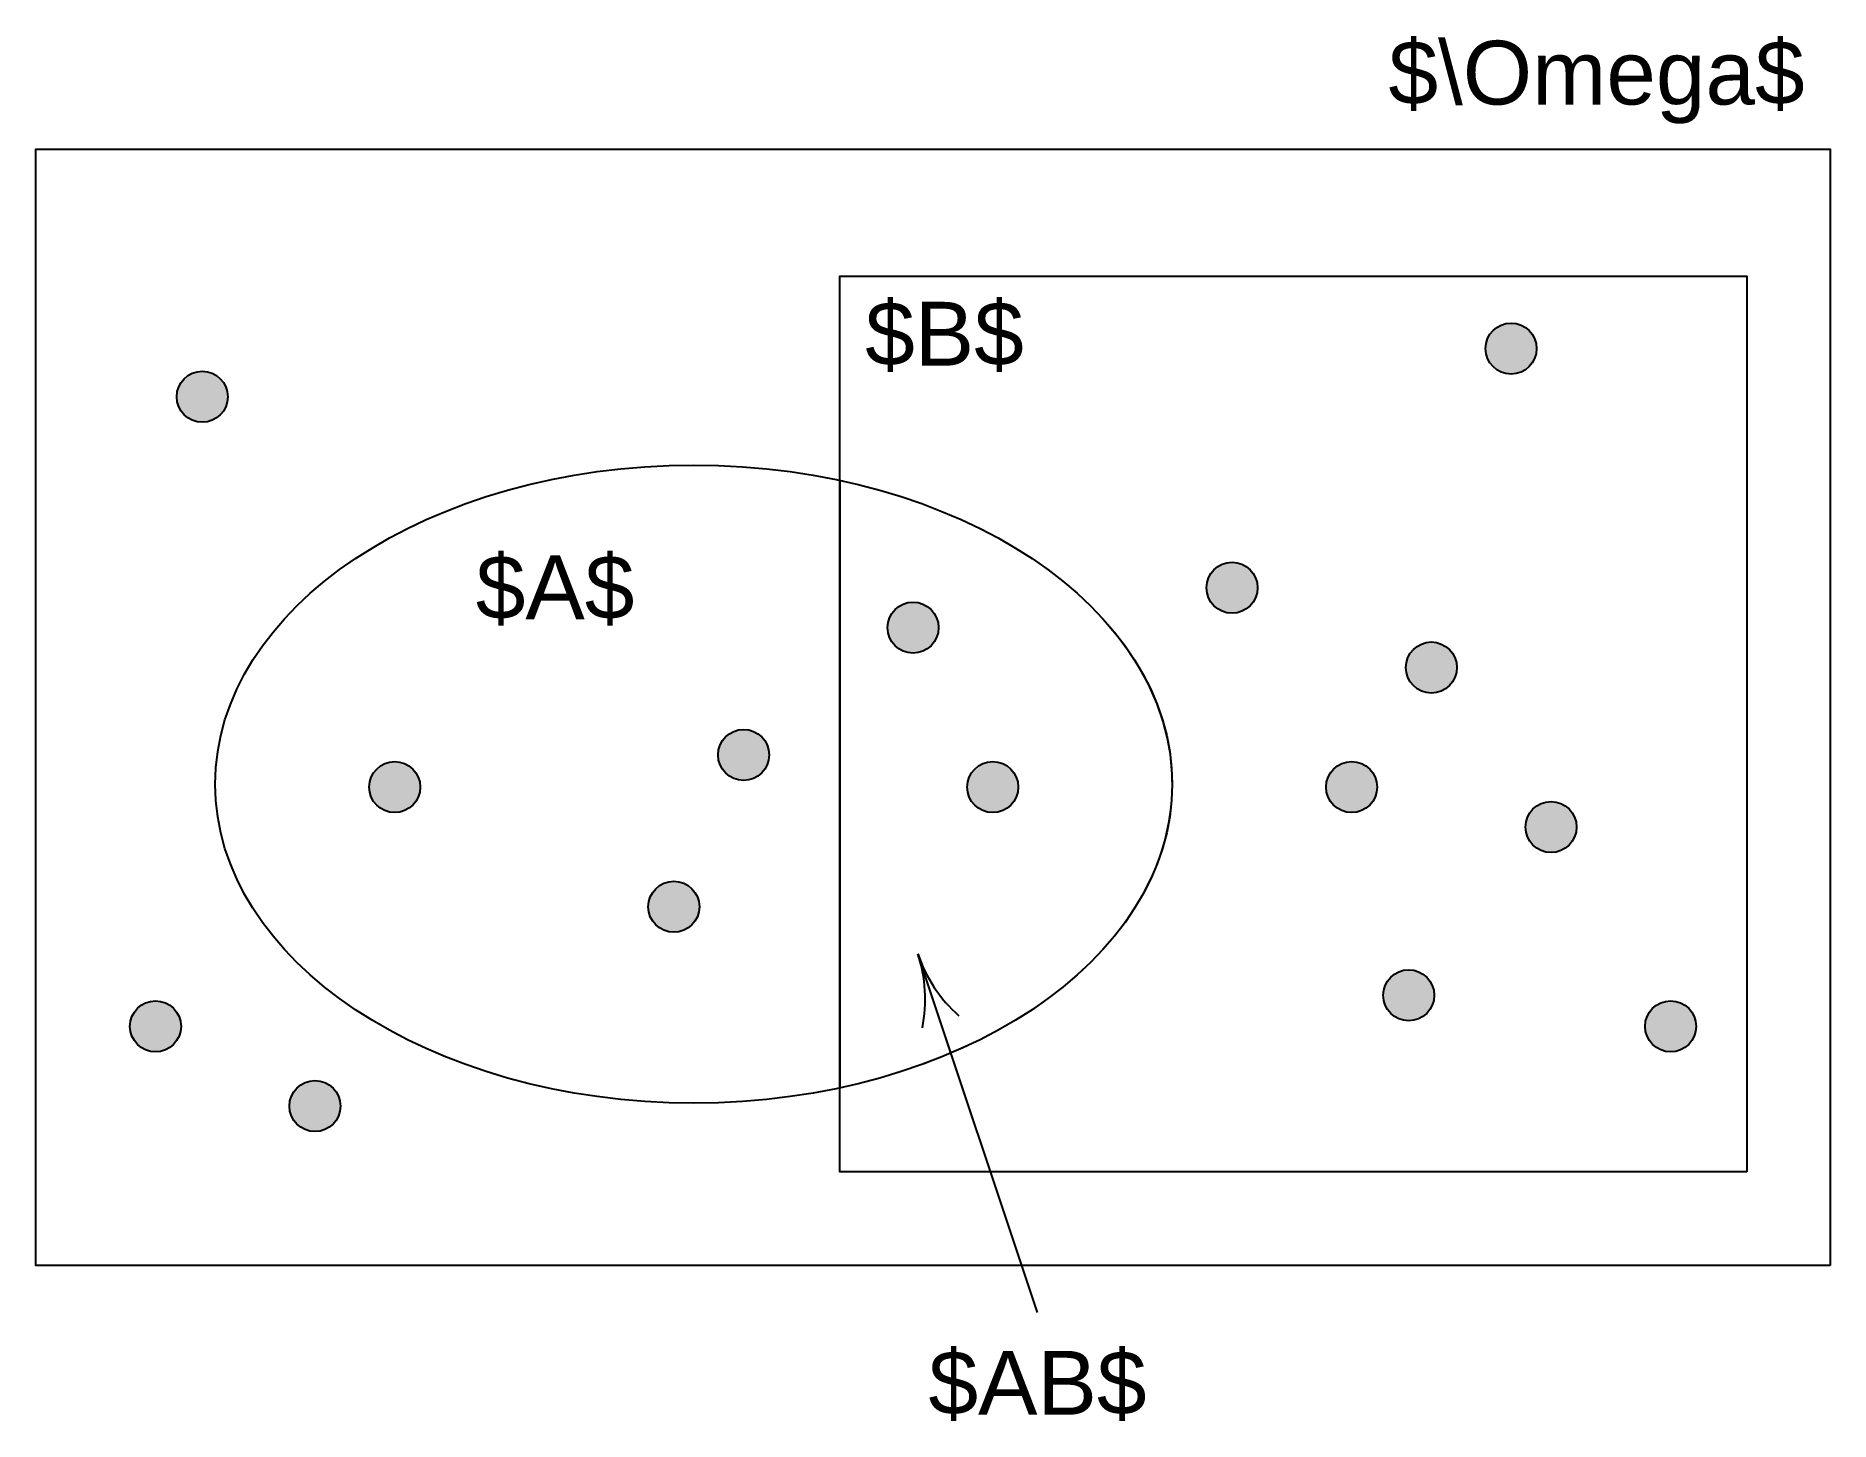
# Model space of a CAD drawing. Header units: inches. Extents: x 638 to 1200, y 426 to 861.
import ezdxf
from ezdxf.enums import TextEntityAlignment as Align

# ---------------------------------------------------------------- set-up
doc = ezdxf.new("R2010")
doc.units = ezdxf.units.IN
doc.header["$MEASUREMENT"] = 0
doc.styles.get("Standard").update_dxf_attribs({"font": 'arial.ttf'})

msp = doc.modelspace()

# ---------------------------------------------------------------- hatches: boundary and pattern name
h = msp.add_hatch(color=250)
edge = h.paths.add_edge_path()
edge.add_arc((1100, 762.5), 8, 0, 360)
h = msp.add_hatch(color=250)
edge = h.paths.add_edge_path()
edge.add_arc((689.65, 747.37), 8, 0, 360)
h = msp.add_hatch(color=250)
edge = h.paths.add_edge_path()
edge.add_arc((1012.5, 687.5), 8, 0, 360)
h = msp.add_hatch(color=250)
edge = h.paths.add_edge_path()
edge.add_arc((912.5, 675), 8, 0, 360)
h = msp.add_hatch(color=250)
edge = h.paths.add_edge_path()
edge.add_arc((1075, 662.5), 8, 0, 360)
h = msp.add_hatch(color=250)
edge = h.paths.add_edge_path()
edge.add_arc((859.38, 635.1), 8, 0, 360)
h = msp.add_hatch(color=250)
edge = h.paths.add_edge_path()
edge.add_arc((750, 625), 8, 0, 360)
h = msp.add_hatch(color=250)
edge = h.paths.add_edge_path()
edge.add_arc((937.5, 625), 8, 0, 360)
h = msp.add_hatch(color=250)
edge = h.paths.add_edge_path()
edge.add_arc((1050, 625), 8, 0, 360)
h = msp.add_hatch(color=250)
edge = h.paths.add_edge_path()
edge.add_arc((1112.5, 612.5), 8, 0, 360)
h = msp.add_hatch(color=250)
edge = h.paths.add_edge_path()
edge.add_arc((837.5, 587.5), 8, 0, 360)
h = msp.add_hatch(color=250)
edge = h.paths.add_edge_path()
edge.add_arc((1067.89, 559.74), 8, 0, 360)
h = msp.add_hatch(color=250)
edge = h.paths.add_edge_path()
edge.add_arc((675, 550), 8, 0, 360)
h = msp.add_hatch(color=250)
edge = h.paths.add_edge_path()
edge.add_arc((1150, 550), 8, 0, 360)
h = msp.add_hatch(color=250)
edge = h.paths.add_edge_path()
edge.add_arc((725, 525), 8, 0, 360)

# ---------------------------------------------------------------- linework, layer by layer
for p, q in [((889.49, 721.17), (889.49, 530.7)), ((951.51, 460.26), (914.01, 572.76))]:
    msp.add_line(p, q)
for points in [[(1200, 475), (637.5, 475), (637.5, 825), (1200, 825)], [(1173.85, 504.39), (889.49, 504.39), (889.49, 785.15), (1173.85, 785.15)]]:
    msp.add_lwpolyline(points, close=True)
at = {"color": 253, "lineweight": 0}
msp.add_lwpolyline([(889.49, 530.7), (899.18, 533.02), (908.22, 535.65), (915.97, 538.29), (921.53, 540.43), (928.25, 543.32), (932.88, 545.51), (939.31, 548.86), (945.19, 552.28), (954.69, 558.64), (958.93, 561.89), (965.79, 567.8), (971.67, 573.72), (976.96, 579.97), (980.59, 584.99), (983.75, 590.05), (987.84, 598.16), (990.09, 604.01), (991.55, 608.92), (992.73, 614.33), (993.4, 619.22), (993.71, 624.08), (993.66, 629.13), (993.1, 635.19), (992.2, 640.24), (990.83, 645.52), (988.96, 650.97), (986.23, 657.18), (982.9, 663.26), (979.77, 668.08), (976.85, 672.04), (970.59, 679.3), (964.12, 685.6), (957.99, 690.74), (949.81, 696.65), (942.18, 701.39), (934.75, 705.43), (928.69, 708.36), (921.1, 711.61), (913.09, 714.6), (905.51, 717.06), (898.38, 719.07), (893.89, 720.18), (889.49, 721.17)], close=True, dxfattribs=at)
for centre in [(1100, 762.5), (689.65, 747.37), (1012.5, 687.5), (912.5, 675), (1075, 662.5), (859.38, 635.1), (750, 625), (937.5, 625), (1050, 625), (1112.5, 612.5), (837.5, 587.5), (1067.89, 559.74), (675, 550), (1150, 550), (725, 525)]:
    msp.add_circle(centre, 8)
for centre, start, end in [((871.32, 558.53), 348.4349, 18.4349), ((956.7, 586.99), 198.4349, 228.4349)]:
    msp.add_arc(centre, 45, start, end)
msp.add_ellipse((843.74, 625.94), major_axis=(150, 0), ratio=0.666667)

# ---------------------------------------------------------------- texts
for s, p in [('$\\Omega$', (1192, 833)), ('$A$', (825.12, 671.64))]:
    msp.add_text(s, height=20).set_placement(p, align=Align.BOTTOM_RIGHT)
msp.add_text('$B$', height=20).set_placement((897.49, 777.15), align=Align.TOP_LEFT)
msp.add_text('$AB$', height=20).set_placement((951.51, 448.26), align=Align.TOP_CENTER)

doc.saveas('drawing.dxf')
